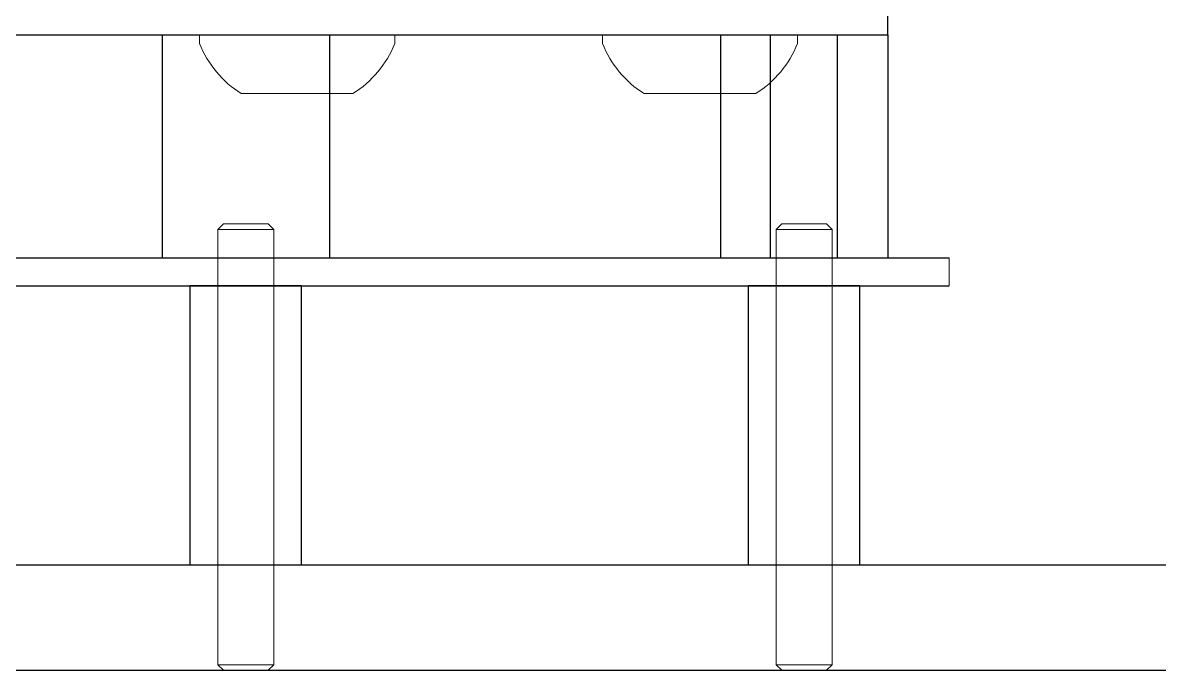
# Model space of a CAD drawing. Header units: inches. Extents: x -1 to 66.5, y -11.9 to 25.2.
# Drawn here: x 44.006 to 46.551, y -0.591 to 0.859 of the extents above; entities that cross this region are included whole.
import ezdxf

# ---------------------------------------------------------------- set-up
doc = ezdxf.new("R2010")
doc.units = ezdxf.units.IN
doc.header["$MEASUREMENT"] = 0
doc.linetypes.add('SLD-Solid', pattern=[0])
for name, color, linetype in [('45-1523-1', 80, 'Continuous'), ('Clamp', 30, 'Continuous'), ('Fastener', 134, 'Continuous'), ('Text', 50, 'Continuous')]:
    doc.layers.add(name, color=color, linetype=linetype)

msp = doc.modelspace()

# ---------------------------------------------------------------- linework, layer by layer
at = {"layer": '45-1523-1'}
for p, q in [((42.9307, 0.3325), (46.0807, 0.3325)), ((42.9307, 0.27), (46.0807, 0.27))]:
    msp.add_line(p, q, dxfattribs=at)
at = {"layer": '45-1523-1', "linetype": 'Continuous', "lineweight": 0}
msp.add_line((46.0807, 0.27), (46.0807, 0.3325), dxfattribs=at)
at = {"layer": 'Clamp'}
for p, q in [((45.9432, 0.8325), (45.9432, 1.0685)), ((43.0682, 0.8325), (45.9432, 0.8325)), ((44.3182, 0.8325), (44.3182, 0.3325)), ((44.6932, 0.8325), (44.6932, 0.3325)), ((45.5682, 0.8325), (45.5682, 0.3325)), ((45.6807, 0.3325), (45.6807, 0.8325)), ((45.8307, 0.3325), (45.8307, 0.8325)), ((45.9432, 0.8325), (45.9432, 0.3325)), ((44.3182, 0.3325), (44.6932, 0.3325)), ((45.5682, 0.3325), (45.9432, 0.3325))]:
    msp.add_line(p, q, dxfattribs=at)
at = {"layer": 'Fastener', "linetype": 'SLD-Solid', "lineweight": 15}
for p, q in [((44.4022, 0.8325), (44.4022, 0.8127)), ((44.6207, 0.8325), (44.4022, 0.8325)), ((44.8392, 0.8325), (44.6207, 0.8325)), ((44.8392, 0.8127), (44.8392, 0.8325)), ((45.3041, 0.8325), (45.3041, 0.8127)), ((45.5226, 0.8325), (45.3041, 0.8325)), ((45.7411, 0.8325), (45.5226, 0.8325)), ((45.7411, 0.8127), (45.7411, 0.8325)), ((44.6207, 0.7005), (44.4957, 0.7005)), ((44.7457, 0.7005), (44.6207, 0.7005)), ((45.5226, 0.7005), (45.3976, 0.7005)), ((45.6476, 0.7005), (45.5226, 0.7005)), ((44.4557, 0.409), (44.4432, 0.3965)), ((44.4557, 0.409), (44.5057, 0.409)), ((44.5057, 0.409), (44.5557, 0.409)), ((44.5682, 0.3965), (44.5557, 0.409)), ((45.7057, 0.409), (45.6932, 0.3965)), ((45.7057, 0.409), (45.7557, 0.409)), ((45.7557, 0.409), (45.8057, 0.409)), ((45.8182, 0.3965), (45.8057, 0.409)), ((44.4432, 0.3965), (44.4432, -0.5785)), ((44.5057, 0.3965), (44.4432, 0.3965)), ((44.5682, 0.3965), (44.5057, 0.3965)), ((44.5682, -0.5785), (44.5682, 0.3965)), ((45.6932, 0.3965), (45.6932, -0.5785)), ((45.7557, 0.3965), (45.6932, 0.3965)), ((45.8182, 0.3965), (45.7557, 0.3965)), ((45.8182, -0.5785), (45.8182, 0.3965)), ((44.4432, -0.5785), (44.4557, -0.591)), ((44.4432, -0.5785), (44.5057, -0.5785)), ((44.5057, -0.5785), (44.5682, -0.5785)), ((44.5557, -0.591), (44.5682, -0.5785)), ((45.6932, -0.5785), (45.7057, -0.591)), ((45.6932, -0.5785), (45.7557, -0.5785)), ((45.7557, -0.5785), (45.8182, -0.5785)), ((45.8057, -0.591), (45.8182, -0.5785)), ((44.5057, -0.591), (44.4557, -0.591)), ((44.5557, -0.591), (44.5057, -0.591)), ((45.7557, -0.591), (45.7057, -0.591)), ((45.8057, -0.591), (45.7557, -0.591))]:
    msp.add_line(p, q, dxfattribs=at)
for centre, start, end in [((44.6207, 0.8998), 201.7166, 237.8946), ((44.6207, 0.8998), 302.1054, 338.2834), ((45.5226, 0.8998), 201.7166, 237.8946), ((45.5226, 0.8998), 302.1054, 338.2834)]:
    msp.add_arc(centre, 0.2352, start, end, dxfattribs=at)
at = {"layer": 'Text'}
for p, q in [((44.3807, 0.27), (44.3807, -0.355)), ((44.6307, 0.27), (44.3807, 0.27)), ((44.6307, -0.355), (44.6307, 0.27)), ((45.6307, 0.27), (45.6307, -0.355)), ((45.8807, 0.27), (45.6307, 0.27)), ((45.8807, -0.355), (45.8807, 0.27)), ((41.4616, -0.355), (47.2116, -0.355)), ((44.3807, -0.355), (44.6307, -0.355)), ((45.6307, -0.355), (45.8807, -0.355)), ((41.4616, -0.591), (47.2116, -0.591))]:
    msp.add_line(p, q, dxfattribs=at)

doc.saveas('drawing.dxf')
